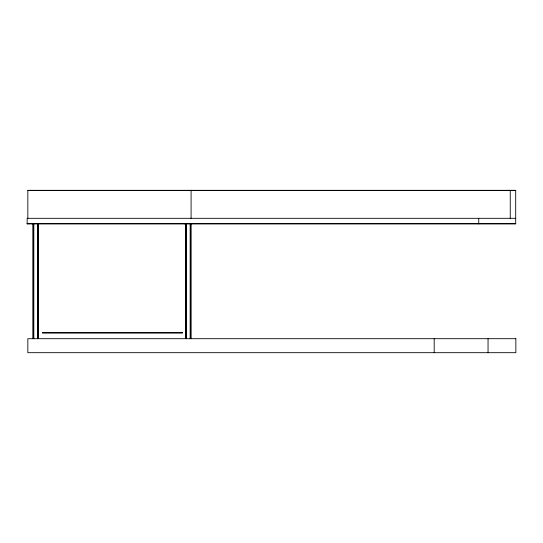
<?xml version="1.0" encoding="UTF-8"?>
<svg xmlns="http://www.w3.org/2000/svg" width="543" height="543" viewBox="0 0 543 543"><rect width="100%" height="100%" fill="white"/><g stroke="black" fill="none" stroke-linecap="round" stroke-linejoin="round"><path stroke-width="0.81" d="M27.836 190.593L515.694 190.593M515.694 218.313L27.15 218.313L27.15 223.913L515.694 223.913L515.694 190.315L27.836 190.315L27.836 218.551M27.15 223.492L515.694 223.492M27.15 223.635L515.694 223.635M510.244 190.315L510.244 218.551M488.048 338.696L488.048 352.685M478.736 218.313L478.736 223.913M434.196 338.696L434.196 352.685M191.082 190.315L191.082 218.551M191.082 223.635L191.082 338.696M190.661 223.913L190.661 338.696M190.159 223.913L190.159 338.696M186.412 223.913L186.405 338.696M185.903 223.913L185.903 338.696M185.482 223.349L185.482 338.696M184.613 223.349L184.613 223.913M38.505 223.913L38.505 338.696M38.085 223.913L38.085 338.696M37.576 223.913L37.576 338.696M33.829 223.913L33.829 338.696M33.428 223.349L33.428 223.913M33.32 223.913L33.32 338.696M32.906 223.349L32.906 338.696M27.836 223.349L27.836 223.913M182.414 332.397L42.435 332.397L42.435 333.097L182.414 333.097L182.414 332.397M515.85 338.696L27.836 338.696L27.836 352.685L515.85 352.685L515.85 338.696"/></g></svg>
